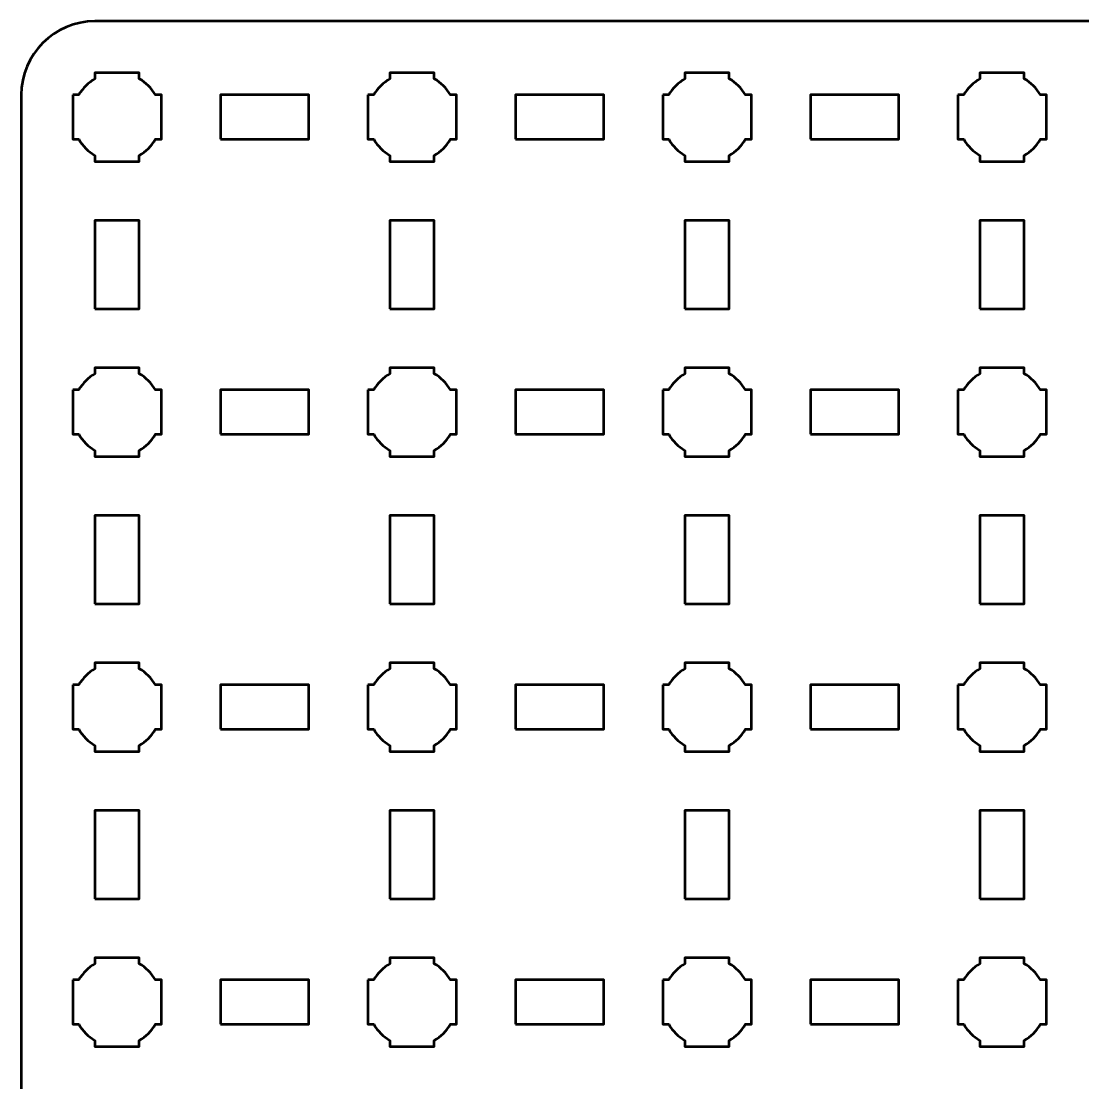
# Model space of a CAD drawing. Header units: centimetres. Extents: x -18.1 to -2.9, y -22.5 to -7.2.
# Drawn here: x -18.15 to -10.95, y -14.4 to -7.2 of the extents above; entities that cross this region are included whole.
import ezdxf

# ---------------------------------------------------------------- set-up
doc = ezdxf.new("R2010")
doc.units = ezdxf.units.CM
doc.header["$MEASUREMENT"] = 0
doc.layers.add('Layer 1', color=7, linetype='Continuous')

msp = doc.modelspace()

# ---------------------------------------------------------------- linework, layer by layer
at = {"layer": 'Layer 1', "lineweight": 53}
for points in [[(-16.8, -8), (-16.2, -8), (-16.2, -7.7), (-16.8, -7.7), (-16.8, -8)], [(-14.8, -8), (-14.2, -8), (-14.2, -7.7), (-14.8, -7.7), (-14.8, -8)], [(-12.8, -8), (-12.2, -8), (-12.2, -7.7), (-12.8, -7.7), (-12.8, -8)], [(-17.65, -9.15), (-17.35, -9.15), (-17.35, -8.55), (-17.65, -8.55), (-17.65, -9.15)], [(-15.65, -9.15), (-15.35, -9.15), (-15.35, -8.55), (-15.65, -8.55), (-15.65, -9.15)], [(-13.65, -9.15), (-13.35, -9.15), (-13.35, -8.55), (-13.65, -8.55), (-13.65, -9.15)], [(-11.65, -9.15), (-11.35, -9.15), (-11.35, -8.55), (-11.65, -8.55), (-11.65, -9.15)], [(-16.8, -10), (-16.2, -10), (-16.2, -9.7), (-16.8, -9.7), (-16.8, -10)], [(-14.8, -10), (-14.2, -10), (-14.2, -9.7), (-14.8, -9.7), (-14.8, -10)], [(-12.8, -10), (-12.2, -10), (-12.2, -9.7), (-12.8, -9.7), (-12.8, -10)], [(-17.65, -11.15), (-17.35, -11.15), (-17.35, -10.55), (-17.65, -10.55), (-17.65, -11.15)], [(-15.65, -11.15), (-15.35, -11.15), (-15.35, -10.55), (-15.65, -10.55), (-15.65, -11.15)], [(-13.65, -11.15), (-13.35, -11.15), (-13.35, -10.55), (-13.65, -10.55), (-13.65, -11.15)], [(-11.65, -11.15), (-11.35, -11.15), (-11.35, -10.55), (-11.65, -10.55), (-11.65, -11.15)], [(-16.8, -12), (-16.2, -12), (-16.2, -11.7), (-16.8, -11.7), (-16.8, -12)], [(-14.8, -12), (-14.2, -12), (-14.2, -11.7), (-14.8, -11.7), (-14.8, -12)], [(-12.8, -12), (-12.2, -12), (-12.2, -11.7), (-12.8, -11.7), (-12.8, -12)], [(-17.65, -13.15), (-17.35, -13.15), (-17.35, -12.55), (-17.65, -12.55), (-17.65, -13.15)], [(-15.65, -13.15), (-15.35, -13.15), (-15.35, -12.55), (-15.65, -12.55), (-15.65, -13.15)], [(-13.65, -13.15), (-13.35, -13.15), (-13.35, -12.55), (-13.65, -12.55), (-13.65, -13.15)], [(-11.65, -13.15), (-11.35, -13.15), (-11.35, -12.55), (-11.65, -12.55), (-11.65, -13.15)], [(-16.8, -14), (-16.2, -14), (-16.2, -13.7), (-16.8, -13.7), (-16.8, -14)], [(-14.8, -14), (-14.2, -14), (-14.2, -13.7), (-14.8, -13.7), (-14.8, -14)], [(-12.8, -14), (-12.2, -14), (-12.2, -13.7), (-12.8, -13.7), (-12.8, -14)]]:
    msp.add_lwpolyline(points, close=True, dxfattribs=at)
for points, knots in [([(-18.15, -22), (-18.15, -22), (-18.15, -7.7), (-18.15, -7.7), (-18.15, -7.7), (-18.15, -7.42391), (-17.92609, -7.2), (-17.65, -7.2), (-17.65, -7.2), (-17.65, -7.2), (-3.35, -7.2), (-3.35, -7.2), (-3.35, -7.2), (-3.07391, -7.2), (-2.85, -7.42391), (-2.85, -7.7), (-2.85, -7.7), (-2.85, -7.7), (-2.85, -22), (-2.85, -22), (-2.85, -22), (-2.85, -22.27609), (-3.07391, -22.5), (-3.35, -22.5), (-3.35, -22.5), (-3.35, -22.5), (-17.65, -22.5), (-17.65, -22.5), (-17.65, -22.5), (-17.92609, -22.5), (-18.15, -22.27609), (-18.15, -22)], [0, 0, 0, 0, 0.125, 0.125, 0.125, 0.125, 0.25, 0.25, 0.25, 0.25, 0.375, 0.375, 0.375, 0.375, 0.5, 0.5, 0.5, 0.5, 0.625, 0.625, 0.625, 0.625, 0.75, 0.75, 0.75, 0.75, 0.875, 0.875, 0.875, 0.875, 1, 1, 1, 1]), ([(-17.8, -7.7), (-17.8, -7.7), (-17.75985, -7.7), (-17.75985, -7.7), (-17.75985, -7.7), (-17.7335, -7.65447), (-17.69553, -7.6165), (-17.65, -7.59015), (-17.65, -7.59015), (-17.65, -7.59015), (-17.65, -7.55), (-17.65, -7.55), (-17.65, -7.55), (-17.65, -7.55), (-17.5, -7.55), (-17.5, -7.55), (-17.5, -7.55), (-17.5, -7.55), (-17.35, -7.55), (-17.35, -7.55), (-17.35, -7.55), (-17.35, -7.55), (-17.35, -7.59015), (-17.35, -7.59015), (-17.35, -7.59015), (-17.30447, -7.6165), (-17.2665, -7.65447), (-17.24015, -7.7), (-17.24015, -7.7), (-17.24015, -7.7), (-17.2, -7.7), (-17.2, -7.7), (-17.2, -7.7), (-17.2, -7.7), (-17.2, -7.85), (-17.2, -7.85), (-17.2, -7.85), (-17.2, -7.85), (-17.2, -8), (-17.2, -8), (-17.2, -8), (-17.2, -8), (-17.24015, -8), (-17.24015, -8), (-17.24015, -8), (-17.2665, -8.04553), (-17.30447, -8.0835), (-17.35, -8.10985), (-17.35, -8.10985), (-17.35, -8.10985), (-17.35, -8.15), (-17.35, -8.15), (-17.35, -8.15), (-17.35, -8.15), (-17.5, -8.15), (-17.5, -8.15), (-17.5, -8.15), (-17.5, -8.15), (-17.65, -8.15), (-17.65, -8.15), (-17.65, -8.15), (-17.65, -8.15), (-17.65, -8.10985), (-17.65, -8.10985), (-17.65, -8.10985), (-17.69553, -8.0835), (-17.7335, -8.04553), (-17.75985, -8), (-17.75985, -8), (-17.75985, -8), (-17.8, -8), (-17.8, -8), (-17.8, -8), (-17.8, -8), (-17.8, -7.85), (-17.8, -7.85), (-17.8, -7.85), (-17.8, -7.85), (-17.8, -7.7), (-17.8, -7.7)], [0, 0, 0, 0, 0.05, 0.05, 0.05, 0.05, 0.1, 0.1, 0.1, 0.1, 0.15, 0.15, 0.15, 0.15, 0.2, 0.2, 0.2, 0.2, 0.25, 0.25, 0.25, 0.25, 0.3, 0.3, 0.3, 0.3, 0.35, 0.35, 0.35, 0.35, 0.4, 0.4, 0.4, 0.4, 0.45, 0.45, 0.45, 0.45, 0.5, 0.5, 0.5, 0.5, 0.55, 0.55, 0.55, 0.55, 0.6, 0.6, 0.6, 0.6, 0.65, 0.65, 0.65, 0.65, 0.7, 0.7, 0.7, 0.7, 0.75, 0.75, 0.75, 0.75, 0.8, 0.8, 0.8, 0.8, 0.85, 0.85, 0.85, 0.85, 0.9, 0.9, 0.9, 0.9, 0.95, 0.95, 0.95, 0.95, 1, 1, 1, 1]), ([(-15.8, -7.7), (-15.8, -7.7), (-15.75985, -7.7), (-15.75985, -7.7), (-15.75985, -7.7), (-15.7335, -7.65447), (-15.69553, -7.6165), (-15.65, -7.59015), (-15.65, -7.59015), (-15.65, -7.59015), (-15.65, -7.55), (-15.65, -7.55), (-15.65, -7.55), (-15.65, -7.55), (-15.5, -7.55), (-15.5, -7.55), (-15.5, -7.55), (-15.5, -7.55), (-15.35, -7.55), (-15.35, -7.55), (-15.35, -7.55), (-15.35, -7.55), (-15.35, -7.59015), (-15.35, -7.59015), (-15.35, -7.59015), (-15.30447, -7.6165), (-15.2665, -7.65447), (-15.24015, -7.7), (-15.24015, -7.7), (-15.24015, -7.7), (-15.2, -7.7), (-15.2, -7.7), (-15.2, -7.7), (-15.2, -7.7), (-15.2, -7.85), (-15.2, -7.85), (-15.2, -7.85), (-15.2, -7.85), (-15.2, -8), (-15.2, -8), (-15.2, -8), (-15.2, -8), (-15.24015, -8), (-15.24015, -8), (-15.24015, -8), (-15.2665, -8.04553), (-15.30447, -8.0835), (-15.35, -8.10985), (-15.35, -8.10985), (-15.35, -8.10985), (-15.35, -8.15), (-15.35, -8.15), (-15.35, -8.15), (-15.35, -8.15), (-15.5, -8.15), (-15.5, -8.15), (-15.5, -8.15), (-15.5, -8.15), (-15.65, -8.15), (-15.65, -8.15), (-15.65, -8.15), (-15.65, -8.15), (-15.65, -8.10985), (-15.65, -8.10985), (-15.65, -8.10985), (-15.69553, -8.0835), (-15.7335, -8.04553), (-15.75985, -8), (-15.75985, -8), (-15.75985, -8), (-15.8, -8), (-15.8, -8), (-15.8, -8), (-15.8, -8), (-15.8, -7.85), (-15.8, -7.85), (-15.8, -7.85), (-15.8, -7.85), (-15.8, -7.7), (-15.8, -7.7)], [0, 0, 0, 0, 0.05, 0.05, 0.05, 0.05, 0.1, 0.1, 0.1, 0.1, 0.15, 0.15, 0.15, 0.15, 0.2, 0.2, 0.2, 0.2, 0.25, 0.25, 0.25, 0.25, 0.3, 0.3, 0.3, 0.3, 0.35, 0.35, 0.35, 0.35, 0.4, 0.4, 0.4, 0.4, 0.45, 0.45, 0.45, 0.45, 0.5, 0.5, 0.5, 0.5, 0.55, 0.55, 0.55, 0.55, 0.6, 0.6, 0.6, 0.6, 0.65, 0.65, 0.65, 0.65, 0.7, 0.7, 0.7, 0.7, 0.75, 0.75, 0.75, 0.75, 0.8, 0.8, 0.8, 0.8, 0.85, 0.85, 0.85, 0.85, 0.9, 0.9, 0.9, 0.9, 0.95, 0.95, 0.95, 0.95, 1, 1, 1, 1]), ([(-13.8, -7.7), (-13.8, -7.7), (-13.75985, -7.7), (-13.75985, -7.7), (-13.75985, -7.7), (-13.7335, -7.65447), (-13.69553, -7.6165), (-13.65, -7.59015), (-13.65, -7.59015), (-13.65, -7.59015), (-13.65, -7.55), (-13.65, -7.55), (-13.65, -7.55), (-13.65, -7.55), (-13.5, -7.55), (-13.5, -7.55), (-13.5, -7.55), (-13.5, -7.55), (-13.35, -7.55), (-13.35, -7.55), (-13.35, -7.55), (-13.35, -7.55), (-13.35, -7.59015), (-13.35, -7.59015), (-13.35, -7.59015), (-13.30447, -7.6165), (-13.2665, -7.65447), (-13.24015, -7.7), (-13.24015, -7.7), (-13.24015, -7.7), (-13.2, -7.7), (-13.2, -7.7), (-13.2, -7.7), (-13.2, -7.7), (-13.2, -7.85), (-13.2, -7.85), (-13.2, -7.85), (-13.2, -7.85), (-13.2, -8), (-13.2, -8), (-13.2, -8), (-13.2, -8), (-13.24015, -8), (-13.24015, -8), (-13.24015, -8), (-13.2665, -8.04553), (-13.30447, -8.0835), (-13.35, -8.10985), (-13.35, -8.10985), (-13.35, -8.10985), (-13.35, -8.15), (-13.35, -8.15), (-13.35, -8.15), (-13.35, -8.15), (-13.5, -8.15), (-13.5, -8.15), (-13.5, -8.15), (-13.5, -8.15), (-13.65, -8.15), (-13.65, -8.15), (-13.65, -8.15), (-13.65, -8.15), (-13.65, -8.10985), (-13.65, -8.10985), (-13.65, -8.10985), (-13.69553, -8.0835), (-13.7335, -8.04553), (-13.75985, -8), (-13.75985, -8), (-13.75985, -8), (-13.8, -8), (-13.8, -8), (-13.8, -8), (-13.8, -8), (-13.8, -7.85), (-13.8, -7.85), (-13.8, -7.85), (-13.8, -7.85), (-13.8, -7.7), (-13.8, -7.7)], [0, 0, 0, 0, 0.05, 0.05, 0.05, 0.05, 0.1, 0.1, 0.1, 0.1, 0.15, 0.15, 0.15, 0.15, 0.2, 0.2, 0.2, 0.2, 0.25, 0.25, 0.25, 0.25, 0.3, 0.3, 0.3, 0.3, 0.35, 0.35, 0.35, 0.35, 0.4, 0.4, 0.4, 0.4, 0.45, 0.45, 0.45, 0.45, 0.5, 0.5, 0.5, 0.5, 0.55, 0.55, 0.55, 0.55, 0.6, 0.6, 0.6, 0.6, 0.65, 0.65, 0.65, 0.65, 0.7, 0.7, 0.7, 0.7, 0.75, 0.75, 0.75, 0.75, 0.8, 0.8, 0.8, 0.8, 0.85, 0.85, 0.85, 0.85, 0.9, 0.9, 0.9, 0.9, 0.95, 0.95, 0.95, 0.95, 1, 1, 1, 1]), ([(-11.8, -7.7), (-11.8, -7.7), (-11.75985, -7.7), (-11.75985, -7.7), (-11.75985, -7.7), (-11.7335, -7.65447), (-11.69553, -7.6165), (-11.65, -7.59015), (-11.65, -7.59015), (-11.65, -7.59015), (-11.65, -7.55), (-11.65, -7.55), (-11.65, -7.55), (-11.65, -7.55), (-11.5, -7.55), (-11.5, -7.55), (-11.5, -7.55), (-11.5, -7.55), (-11.35, -7.55), (-11.35, -7.55), (-11.35, -7.55), (-11.35, -7.55), (-11.35, -7.59015), (-11.35, -7.59015), (-11.35, -7.59015), (-11.30447, -7.6165), (-11.2665, -7.65447), (-11.24015, -7.7), (-11.24015, -7.7), (-11.24015, -7.7), (-11.2, -7.7), (-11.2, -7.7), (-11.2, -7.7), (-11.2, -7.7), (-11.2, -7.85), (-11.2, -7.85), (-11.2, -7.85), (-11.2, -7.85), (-11.2, -8), (-11.2, -8), (-11.2, -8), (-11.2, -8), (-11.24015, -8), (-11.24015, -8), (-11.24015, -8), (-11.2665, -8.04553), (-11.30447, -8.0835), (-11.35, -8.10985), (-11.35, -8.10985), (-11.35, -8.10985), (-11.35, -8.15), (-11.35, -8.15), (-11.35, -8.15), (-11.35, -8.15), (-11.5, -8.15), (-11.5, -8.15), (-11.5, -8.15), (-11.5, -8.15), (-11.65, -8.15), (-11.65, -8.15), (-11.65, -8.15), (-11.65, -8.15), (-11.65, -8.10985), (-11.65, -8.10985), (-11.65, -8.10985), (-11.69553, -8.0835), (-11.7335, -8.04553), (-11.75985, -8), (-11.75985, -8), (-11.75985, -8), (-11.8, -8), (-11.8, -8), (-11.8, -8), (-11.8, -8), (-11.8, -7.85), (-11.8, -7.85), (-11.8, -7.85), (-11.8, -7.85), (-11.8, -7.7), (-11.8, -7.7)], [0, 0, 0, 0, 0.05, 0.05, 0.05, 0.05, 0.1, 0.1, 0.1, 0.1, 0.15, 0.15, 0.15, 0.15, 0.2, 0.2, 0.2, 0.2, 0.25, 0.25, 0.25, 0.25, 0.3, 0.3, 0.3, 0.3, 0.35, 0.35, 0.35, 0.35, 0.4, 0.4, 0.4, 0.4, 0.45, 0.45, 0.45, 0.45, 0.5, 0.5, 0.5, 0.5, 0.55, 0.55, 0.55, 0.55, 0.6, 0.6, 0.6, 0.6, 0.65, 0.65, 0.65, 0.65, 0.7, 0.7, 0.7, 0.7, 0.75, 0.75, 0.75, 0.75, 0.8, 0.8, 0.8, 0.8, 0.85, 0.85, 0.85, 0.85, 0.9, 0.9, 0.9, 0.9, 0.95, 0.95, 0.95, 0.95, 1, 1, 1, 1]), ([(-17.8, -9.7), (-17.8, -9.7), (-17.75985, -9.7), (-17.75985, -9.7), (-17.75985, -9.7), (-17.7335, -9.65447), (-17.69553, -9.6165), (-17.65, -9.59015), (-17.65, -9.59015), (-17.65, -9.59015), (-17.65, -9.55), (-17.65, -9.55), (-17.65, -9.55), (-17.65, -9.55), (-17.5, -9.55), (-17.5, -9.55), (-17.5, -9.55), (-17.5, -9.55), (-17.35, -9.55), (-17.35, -9.55), (-17.35, -9.55), (-17.35, -9.55), (-17.35, -9.59015), (-17.35, -9.59015), (-17.35, -9.59015), (-17.30447, -9.6165), (-17.2665, -9.65447), (-17.24015, -9.7), (-17.24015, -9.7), (-17.24015, -9.7), (-17.2, -9.7), (-17.2, -9.7), (-17.2, -9.7), (-17.2, -9.7), (-17.2, -9.85), (-17.2, -9.85), (-17.2, -9.85), (-17.2, -9.85), (-17.2, -10), (-17.2, -10), (-17.2, -10), (-17.2, -10), (-17.24015, -10), (-17.24015, -10), (-17.24015, -10), (-17.2665, -10.04553), (-17.30447, -10.0835), (-17.35, -10.10985), (-17.35, -10.10985), (-17.35, -10.10985), (-17.35, -10.15), (-17.35, -10.15), (-17.35, -10.15), (-17.35, -10.15), (-17.5, -10.15), (-17.5, -10.15), (-17.5, -10.15), (-17.5, -10.15), (-17.65, -10.15), (-17.65, -10.15), (-17.65, -10.15), (-17.65, -10.15), (-17.65, -10.10985), (-17.65, -10.10985), (-17.65, -10.10985), (-17.69553, -10.0835), (-17.7335, -10.04553), (-17.75985, -10), (-17.75985, -10), (-17.75985, -10), (-17.8, -10), (-17.8, -10), (-17.8, -10), (-17.8, -10), (-17.8, -9.85), (-17.8, -9.85), (-17.8, -9.85), (-17.8, -9.85), (-17.8, -9.7), (-17.8, -9.7)], [0, 0, 0, 0, 0.05, 0.05, 0.05, 0.05, 0.1, 0.1, 0.1, 0.1, 0.15, 0.15, 0.15, 0.15, 0.2, 0.2, 0.2, 0.2, 0.25, 0.25, 0.25, 0.25, 0.3, 0.3, 0.3, 0.3, 0.35, 0.35, 0.35, 0.35, 0.4, 0.4, 0.4, 0.4, 0.45, 0.45, 0.45, 0.45, 0.5, 0.5, 0.5, 0.5, 0.55, 0.55, 0.55, 0.55, 0.6, 0.6, 0.6, 0.6, 0.65, 0.65, 0.65, 0.65, 0.7, 0.7, 0.7, 0.7, 0.75, 0.75, 0.75, 0.75, 0.8, 0.8, 0.8, 0.8, 0.85, 0.85, 0.85, 0.85, 0.9, 0.9, 0.9, 0.9, 0.95, 0.95, 0.95, 0.95, 1, 1, 1, 1]), ([(-15.8, -9.7), (-15.8, -9.7), (-15.75985, -9.7), (-15.75985, -9.7), (-15.75985, -9.7), (-15.7335, -9.65447), (-15.69553, -9.6165), (-15.65, -9.59015), (-15.65, -9.59015), (-15.65, -9.59015), (-15.65, -9.55), (-15.65, -9.55), (-15.65, -9.55), (-15.65, -9.55), (-15.5, -9.55), (-15.5, -9.55), (-15.5, -9.55), (-15.5, -9.55), (-15.35, -9.55), (-15.35, -9.55), (-15.35, -9.55), (-15.35, -9.55), (-15.35, -9.59015), (-15.35, -9.59015), (-15.35, -9.59015), (-15.30447, -9.6165), (-15.2665, -9.65447), (-15.24015, -9.7), (-15.24015, -9.7), (-15.24015, -9.7), (-15.2, -9.7), (-15.2, -9.7), (-15.2, -9.7), (-15.2, -9.7), (-15.2, -9.85), (-15.2, -9.85), (-15.2, -9.85), (-15.2, -9.85), (-15.2, -10), (-15.2, -10), (-15.2, -10), (-15.2, -10), (-15.24015, -10), (-15.24015, -10), (-15.24015, -10), (-15.2665, -10.04553), (-15.30447, -10.0835), (-15.35, -10.10985), (-15.35, -10.10985), (-15.35, -10.10985), (-15.35, -10.15), (-15.35, -10.15), (-15.35, -10.15), (-15.35, -10.15), (-15.5, -10.15), (-15.5, -10.15), (-15.5, -10.15), (-15.5, -10.15), (-15.65, -10.15), (-15.65, -10.15), (-15.65, -10.15), (-15.65, -10.15), (-15.65, -10.10985), (-15.65, -10.10985), (-15.65, -10.10985), (-15.69553, -10.0835), (-15.7335, -10.04553), (-15.75985, -10), (-15.75985, -10), (-15.75985, -10), (-15.8, -10), (-15.8, -10), (-15.8, -10), (-15.8, -10), (-15.8, -9.85), (-15.8, -9.85), (-15.8, -9.85), (-15.8, -9.85), (-15.8, -9.7), (-15.8, -9.7)], [0, 0, 0, 0, 0.05, 0.05, 0.05, 0.05, 0.1, 0.1, 0.1, 0.1, 0.15, 0.15, 0.15, 0.15, 0.2, 0.2, 0.2, 0.2, 0.25, 0.25, 0.25, 0.25, 0.3, 0.3, 0.3, 0.3, 0.35, 0.35, 0.35, 0.35, 0.4, 0.4, 0.4, 0.4, 0.45, 0.45, 0.45, 0.45, 0.5, 0.5, 0.5, 0.5, 0.55, 0.55, 0.55, 0.55, 0.6, 0.6, 0.6, 0.6, 0.65, 0.65, 0.65, 0.65, 0.7, 0.7, 0.7, 0.7, 0.75, 0.75, 0.75, 0.75, 0.8, 0.8, 0.8, 0.8, 0.85, 0.85, 0.85, 0.85, 0.9, 0.9, 0.9, 0.9, 0.95, 0.95, 0.95, 0.95, 1, 1, 1, 1]), ([(-13.8, -9.7), (-13.8, -9.7), (-13.75985, -9.7), (-13.75985, -9.7), (-13.75985, -9.7), (-13.7335, -9.65447), (-13.69553, -9.6165), (-13.65, -9.59015), (-13.65, -9.59015), (-13.65, -9.59015), (-13.65, -9.55), (-13.65, -9.55), (-13.65, -9.55), (-13.65, -9.55), (-13.5, -9.55), (-13.5, -9.55), (-13.5, -9.55), (-13.5, -9.55), (-13.35, -9.55), (-13.35, -9.55), (-13.35, -9.55), (-13.35, -9.55), (-13.35, -9.59015), (-13.35, -9.59015), (-13.35, -9.59015), (-13.30447, -9.6165), (-13.2665, -9.65447), (-13.24015, -9.7), (-13.24015, -9.7), (-13.24015, -9.7), (-13.2, -9.7), (-13.2, -9.7), (-13.2, -9.7), (-13.2, -9.7), (-13.2, -9.85), (-13.2, -9.85), (-13.2, -9.85), (-13.2, -9.85), (-13.2, -10), (-13.2, -10), (-13.2, -10), (-13.2, -10), (-13.24015, -10), (-13.24015, -10), (-13.24015, -10), (-13.2665, -10.04553), (-13.30447, -10.0835), (-13.35, -10.10985), (-13.35, -10.10985), (-13.35, -10.10985), (-13.35, -10.15), (-13.35, -10.15), (-13.35, -10.15), (-13.35, -10.15), (-13.5, -10.15), (-13.5, -10.15), (-13.5, -10.15), (-13.5, -10.15), (-13.65, -10.15), (-13.65, -10.15), (-13.65, -10.15), (-13.65, -10.15), (-13.65, -10.10985), (-13.65, -10.10985), (-13.65, -10.10985), (-13.69553, -10.0835), (-13.7335, -10.04553), (-13.75985, -10), (-13.75985, -10), (-13.75985, -10), (-13.8, -10), (-13.8, -10), (-13.8, -10), (-13.8, -10), (-13.8, -9.85), (-13.8, -9.85), (-13.8, -9.85), (-13.8, -9.85), (-13.8, -9.7), (-13.8, -9.7)], [0, 0, 0, 0, 0.05, 0.05, 0.05, 0.05, 0.1, 0.1, 0.1, 0.1, 0.15, 0.15, 0.15, 0.15, 0.2, 0.2, 0.2, 0.2, 0.25, 0.25, 0.25, 0.25, 0.3, 0.3, 0.3, 0.3, 0.35, 0.35, 0.35, 0.35, 0.4, 0.4, 0.4, 0.4, 0.45, 0.45, 0.45, 0.45, 0.5, 0.5, 0.5, 0.5, 0.55, 0.55, 0.55, 0.55, 0.6, 0.6, 0.6, 0.6, 0.65, 0.65, 0.65, 0.65, 0.7, 0.7, 0.7, 0.7, 0.75, 0.75, 0.75, 0.75, 0.8, 0.8, 0.8, 0.8, 0.85, 0.85, 0.85, 0.85, 0.9, 0.9, 0.9, 0.9, 0.95, 0.95, 0.95, 0.95, 1, 1, 1, 1]), ([(-11.8, -9.7), (-11.8, -9.7), (-11.75985, -9.7), (-11.75985, -9.7), (-11.75985, -9.7), (-11.7335, -9.65447), (-11.69553, -9.6165), (-11.65, -9.59015), (-11.65, -9.59015), (-11.65, -9.59015), (-11.65, -9.55), (-11.65, -9.55), (-11.65, -9.55), (-11.65, -9.55), (-11.5, -9.55), (-11.5, -9.55), (-11.5, -9.55), (-11.5, -9.55), (-11.35, -9.55), (-11.35, -9.55), (-11.35, -9.55), (-11.35, -9.55), (-11.35, -9.59015), (-11.35, -9.59015), (-11.35, -9.59015), (-11.30447, -9.6165), (-11.2665, -9.65447), (-11.24015, -9.7), (-11.24015, -9.7), (-11.24015, -9.7), (-11.2, -9.7), (-11.2, -9.7), (-11.2, -9.7), (-11.2, -9.7), (-11.2, -9.85), (-11.2, -9.85), (-11.2, -9.85), (-11.2, -9.85), (-11.2, -10), (-11.2, -10), (-11.2, -10), (-11.2, -10), (-11.24015, -10), (-11.24015, -10), (-11.24015, -10), (-11.2665, -10.04553), (-11.30447, -10.0835), (-11.35, -10.10985), (-11.35, -10.10985), (-11.35, -10.10985), (-11.35, -10.15), (-11.35, -10.15), (-11.35, -10.15), (-11.35, -10.15), (-11.5, -10.15), (-11.5, -10.15), (-11.5, -10.15), (-11.5, -10.15), (-11.65, -10.15), (-11.65, -10.15), (-11.65, -10.15), (-11.65, -10.15), (-11.65, -10.10985), (-11.65, -10.10985), (-11.65, -10.10985), (-11.69553, -10.0835), (-11.7335, -10.04553), (-11.75985, -10), (-11.75985, -10), (-11.75985, -10), (-11.8, -10), (-11.8, -10), (-11.8, -10), (-11.8, -10), (-11.8, -9.85), (-11.8, -9.85), (-11.8, -9.85), (-11.8, -9.85), (-11.8, -9.7), (-11.8, -9.7)], [0, 0, 0, 0, 0.05, 0.05, 0.05, 0.05, 0.1, 0.1, 0.1, 0.1, 0.15, 0.15, 0.15, 0.15, 0.2, 0.2, 0.2, 0.2, 0.25, 0.25, 0.25, 0.25, 0.3, 0.3, 0.3, 0.3, 0.35, 0.35, 0.35, 0.35, 0.4, 0.4, 0.4, 0.4, 0.45, 0.45, 0.45, 0.45, 0.5, 0.5, 0.5, 0.5, 0.55, 0.55, 0.55, 0.55, 0.6, 0.6, 0.6, 0.6, 0.65, 0.65, 0.65, 0.65, 0.7, 0.7, 0.7, 0.7, 0.75, 0.75, 0.75, 0.75, 0.8, 0.8, 0.8, 0.8, 0.85, 0.85, 0.85, 0.85, 0.9, 0.9, 0.9, 0.9, 0.95, 0.95, 0.95, 0.95, 1, 1, 1, 1]), ([(-17.8, -11.7), (-17.8, -11.7), (-17.75985, -11.7), (-17.75985, -11.7), (-17.75985, -11.7), (-17.7335, -11.65447), (-17.69553, -11.6165), (-17.65, -11.59015), (-17.65, -11.59015), (-17.65, -11.59015), (-17.65, -11.55), (-17.65, -11.55), (-17.65, -11.55), (-17.65, -11.55), (-17.5, -11.55), (-17.5, -11.55), (-17.5, -11.55), (-17.5, -11.55), (-17.35, -11.55), (-17.35, -11.55), (-17.35, -11.55), (-17.35, -11.55), (-17.35, -11.59015), (-17.35, -11.59015), (-17.35, -11.59015), (-17.30447, -11.6165), (-17.2665, -11.65447), (-17.24015, -11.7), (-17.24015, -11.7), (-17.24015, -11.7), (-17.2, -11.7), (-17.2, -11.7), (-17.2, -11.7), (-17.2, -11.7), (-17.2, -11.85), (-17.2, -11.85), (-17.2, -11.85), (-17.2, -11.85), (-17.2, -12), (-17.2, -12), (-17.2, -12), (-17.2, -12), (-17.24015, -12), (-17.24015, -12), (-17.24015, -12), (-17.2665, -12.04553), (-17.30447, -12.0835), (-17.35, -12.10985), (-17.35, -12.10985), (-17.35, -12.10985), (-17.35, -12.15), (-17.35, -12.15), (-17.35, -12.15), (-17.35, -12.15), (-17.5, -12.15), (-17.5, -12.15), (-17.5, -12.15), (-17.5, -12.15), (-17.65, -12.15), (-17.65, -12.15), (-17.65, -12.15), (-17.65, -12.15), (-17.65, -12.10985), (-17.65, -12.10985), (-17.65, -12.10985), (-17.69553, -12.0835), (-17.7335, -12.04553), (-17.75985, -12), (-17.75985, -12), (-17.75985, -12), (-17.8, -12), (-17.8, -12), (-17.8, -12), (-17.8, -12), (-17.8, -11.85), (-17.8, -11.85), (-17.8, -11.85), (-17.8, -11.85), (-17.8, -11.7), (-17.8, -11.7)], [0, 0, 0, 0, 0.05, 0.05, 0.05, 0.05, 0.1, 0.1, 0.1, 0.1, 0.15, 0.15, 0.15, 0.15, 0.2, 0.2, 0.2, 0.2, 0.25, 0.25, 0.25, 0.25, 0.3, 0.3, 0.3, 0.3, 0.35, 0.35, 0.35, 0.35, 0.4, 0.4, 0.4, 0.4, 0.45, 0.45, 0.45, 0.45, 0.5, 0.5, 0.5, 0.5, 0.55, 0.55, 0.55, 0.55, 0.6, 0.6, 0.6, 0.6, 0.65, 0.65, 0.65, 0.65, 0.7, 0.7, 0.7, 0.7, 0.75, 0.75, 0.75, 0.75, 0.8, 0.8, 0.8, 0.8, 0.85, 0.85, 0.85, 0.85, 0.9, 0.9, 0.9, 0.9, 0.95, 0.95, 0.95, 0.95, 1, 1, 1, 1]), ([(-15.8, -11.7), (-15.8, -11.7), (-15.75985, -11.7), (-15.75985, -11.7), (-15.75985, -11.7), (-15.7335, -11.65447), (-15.69553, -11.6165), (-15.65, -11.59015), (-15.65, -11.59015), (-15.65, -11.59015), (-15.65, -11.55), (-15.65, -11.55), (-15.65, -11.55), (-15.65, -11.55), (-15.5, -11.55), (-15.5, -11.55), (-15.5, -11.55), (-15.5, -11.55), (-15.35, -11.55), (-15.35, -11.55), (-15.35, -11.55), (-15.35, -11.55), (-15.35, -11.59015), (-15.35, -11.59015), (-15.35, -11.59015), (-15.30447, -11.6165), (-15.2665, -11.65447), (-15.24015, -11.7), (-15.24015, -11.7), (-15.24015, -11.7), (-15.2, -11.7), (-15.2, -11.7), (-15.2, -11.7), (-15.2, -11.7), (-15.2, -11.85), (-15.2, -11.85), (-15.2, -11.85), (-15.2, -11.85), (-15.2, -12), (-15.2, -12), (-15.2, -12), (-15.2, -12), (-15.24015, -12), (-15.24015, -12), (-15.24015, -12), (-15.2665, -12.04553), (-15.30447, -12.0835), (-15.35, -12.10985), (-15.35, -12.10985), (-15.35, -12.10985), (-15.35, -12.15), (-15.35, -12.15), (-15.35, -12.15), (-15.35, -12.15), (-15.5, -12.15), (-15.5, -12.15), (-15.5, -12.15), (-15.5, -12.15), (-15.65, -12.15), (-15.65, -12.15), (-15.65, -12.15), (-15.65, -12.15), (-15.65, -12.10985), (-15.65, -12.10985), (-15.65, -12.10985), (-15.69553, -12.0835), (-15.7335, -12.04553), (-15.75985, -12), (-15.75985, -12), (-15.75985, -12), (-15.8, -12), (-15.8, -12), (-15.8, -12), (-15.8, -12), (-15.8, -11.85), (-15.8, -11.85), (-15.8, -11.85), (-15.8, -11.85), (-15.8, -11.7), (-15.8, -11.7)], [0, 0, 0, 0, 0.05, 0.05, 0.05, 0.05, 0.1, 0.1, 0.1, 0.1, 0.15, 0.15, 0.15, 0.15, 0.2, 0.2, 0.2, 0.2, 0.25, 0.25, 0.25, 0.25, 0.3, 0.3, 0.3, 0.3, 0.35, 0.35, 0.35, 0.35, 0.4, 0.4, 0.4, 0.4, 0.45, 0.45, 0.45, 0.45, 0.5, 0.5, 0.5, 0.5, 0.55, 0.55, 0.55, 0.55, 0.6, 0.6, 0.6, 0.6, 0.65, 0.65, 0.65, 0.65, 0.7, 0.7, 0.7, 0.7, 0.75, 0.75, 0.75, 0.75, 0.8, 0.8, 0.8, 0.8, 0.85, 0.85, 0.85, 0.85, 0.9, 0.9, 0.9, 0.9, 0.95, 0.95, 0.95, 0.95, 1, 1, 1, 1]), ([(-13.8, -11.7), (-13.8, -11.7), (-13.75985, -11.7), (-13.75985, -11.7), (-13.75985, -11.7), (-13.7335, -11.65447), (-13.69553, -11.6165), (-13.65, -11.59015), (-13.65, -11.59015), (-13.65, -11.59015), (-13.65, -11.55), (-13.65, -11.55), (-13.65, -11.55), (-13.65, -11.55), (-13.5, -11.55), (-13.5, -11.55), (-13.5, -11.55), (-13.5, -11.55), (-13.35, -11.55), (-13.35, -11.55), (-13.35, -11.55), (-13.35, -11.55), (-13.35, -11.59015), (-13.35, -11.59015), (-13.35, -11.59015), (-13.30447, -11.6165), (-13.2665, -11.65447), (-13.24015, -11.7), (-13.24015, -11.7), (-13.24015, -11.7), (-13.2, -11.7), (-13.2, -11.7), (-13.2, -11.7), (-13.2, -11.7), (-13.2, -11.85), (-13.2, -11.85), (-13.2, -11.85), (-13.2, -11.85), (-13.2, -12), (-13.2, -12), (-13.2, -12), (-13.2, -12), (-13.24015, -12), (-13.24015, -12), (-13.24015, -12), (-13.2665, -12.04553), (-13.30447, -12.0835), (-13.35, -12.10985), (-13.35, -12.10985), (-13.35, -12.10985), (-13.35, -12.15), (-13.35, -12.15), (-13.35, -12.15), (-13.35, -12.15), (-13.5, -12.15), (-13.5, -12.15), (-13.5, -12.15), (-13.5, -12.15), (-13.65, -12.15), (-13.65, -12.15), (-13.65, -12.15), (-13.65, -12.15), (-13.65, -12.10985), (-13.65, -12.10985), (-13.65, -12.10985), (-13.69553, -12.0835), (-13.7335, -12.04553), (-13.75985, -12), (-13.75985, -12), (-13.75985, -12), (-13.8, -12), (-13.8, -12), (-13.8, -12), (-13.8, -12), (-13.8, -11.85), (-13.8, -11.85), (-13.8, -11.85), (-13.8, -11.85), (-13.8, -11.7), (-13.8, -11.7)], [0, 0, 0, 0, 0.05, 0.05, 0.05, 0.05, 0.1, 0.1, 0.1, 0.1, 0.15, 0.15, 0.15, 0.15, 0.2, 0.2, 0.2, 0.2, 0.25, 0.25, 0.25, 0.25, 0.3, 0.3, 0.3, 0.3, 0.35, 0.35, 0.35, 0.35, 0.4, 0.4, 0.4, 0.4, 0.45, 0.45, 0.45, 0.45, 0.5, 0.5, 0.5, 0.5, 0.55, 0.55, 0.55, 0.55, 0.6, 0.6, 0.6, 0.6, 0.65, 0.65, 0.65, 0.65, 0.7, 0.7, 0.7, 0.7, 0.75, 0.75, 0.75, 0.75, 0.8, 0.8, 0.8, 0.8, 0.85, 0.85, 0.85, 0.85, 0.9, 0.9, 0.9, 0.9, 0.95, 0.95, 0.95, 0.95, 1, 1, 1, 1]), ([(-11.8, -11.7), (-11.8, -11.7), (-11.75985, -11.7), (-11.75985, -11.7), (-11.75985, -11.7), (-11.7335, -11.65447), (-11.69553, -11.6165), (-11.65, -11.59015), (-11.65, -11.59015), (-11.65, -11.59015), (-11.65, -11.55), (-11.65, -11.55), (-11.65, -11.55), (-11.65, -11.55), (-11.5, -11.55), (-11.5, -11.55), (-11.5, -11.55), (-11.5, -11.55), (-11.35, -11.55), (-11.35, -11.55), (-11.35, -11.55), (-11.35, -11.55), (-11.35, -11.59015), (-11.35, -11.59015), (-11.35, -11.59015), (-11.30447, -11.6165), (-11.2665, -11.65447), (-11.24015, -11.7), (-11.24015, -11.7), (-11.24015, -11.7), (-11.2, -11.7), (-11.2, -11.7), (-11.2, -11.7), (-11.2, -11.7), (-11.2, -11.85), (-11.2, -11.85), (-11.2, -11.85), (-11.2, -11.85), (-11.2, -12), (-11.2, -12), (-11.2, -12), (-11.2, -12), (-11.24015, -12), (-11.24015, -12), (-11.24015, -12), (-11.2665, -12.04553), (-11.30447, -12.0835), (-11.35, -12.10985), (-11.35, -12.10985), (-11.35, -12.10985), (-11.35, -12.15), (-11.35, -12.15), (-11.35, -12.15), (-11.35, -12.15), (-11.5, -12.15), (-11.5, -12.15), (-11.5, -12.15), (-11.5, -12.15), (-11.65, -12.15), (-11.65, -12.15), (-11.65, -12.15), (-11.65, -12.15), (-11.65, -12.10985), (-11.65, -12.10985), (-11.65, -12.10985), (-11.69553, -12.0835), (-11.7335, -12.04553), (-11.75985, -12), (-11.75985, -12), (-11.75985, -12), (-11.8, -12), (-11.8, -12), (-11.8, -12), (-11.8, -12), (-11.8, -11.85), (-11.8, -11.85), (-11.8, -11.85), (-11.8, -11.85), (-11.8, -11.7), (-11.8, -11.7)], [0, 0, 0, 0, 0.05, 0.05, 0.05, 0.05, 0.1, 0.1, 0.1, 0.1, 0.15, 0.15, 0.15, 0.15, 0.2, 0.2, 0.2, 0.2, 0.25, 0.25, 0.25, 0.25, 0.3, 0.3, 0.3, 0.3, 0.35, 0.35, 0.35, 0.35, 0.4, 0.4, 0.4, 0.4, 0.45, 0.45, 0.45, 0.45, 0.5, 0.5, 0.5, 0.5, 0.55, 0.55, 0.55, 0.55, 0.6, 0.6, 0.6, 0.6, 0.65, 0.65, 0.65, 0.65, 0.7, 0.7, 0.7, 0.7, 0.75, 0.75, 0.75, 0.75, 0.8, 0.8, 0.8, 0.8, 0.85, 0.85, 0.85, 0.85, 0.9, 0.9, 0.9, 0.9, 0.95, 0.95, 0.95, 0.95, 1, 1, 1, 1]), ([(-17.8, -13.7), (-17.8, -13.7), (-17.75985, -13.7), (-17.75985, -13.7), (-17.75985, -13.7), (-17.7335, -13.65447), (-17.69553, -13.6165), (-17.65, -13.59015), (-17.65, -13.59015), (-17.65, -13.59015), (-17.65, -13.55), (-17.65, -13.55), (-17.65, -13.55), (-17.65, -13.55), (-17.5, -13.55), (-17.5, -13.55), (-17.5, -13.55), (-17.5, -13.55), (-17.35, -13.55), (-17.35, -13.55), (-17.35, -13.55), (-17.35, -13.55), (-17.35, -13.59015), (-17.35, -13.59015), (-17.35, -13.59015), (-17.30447, -13.6165), (-17.2665, -13.65447), (-17.24015, -13.7), (-17.24015, -13.7), (-17.24015, -13.7), (-17.2, -13.7), (-17.2, -13.7), (-17.2, -13.7), (-17.2, -13.7), (-17.2, -13.85), (-17.2, -13.85), (-17.2, -13.85), (-17.2, -13.85), (-17.2, -14), (-17.2, -14), (-17.2, -14), (-17.2, -14), (-17.24015, -14), (-17.24015, -14), (-17.24015, -14), (-17.2665, -14.04553), (-17.30447, -14.0835), (-17.35, -14.10985), (-17.35, -14.10985), (-17.35, -14.10985), (-17.35, -14.15), (-17.35, -14.15), (-17.35, -14.15), (-17.35, -14.15), (-17.5, -14.15), (-17.5, -14.15), (-17.5, -14.15), (-17.5, -14.15), (-17.65, -14.15), (-17.65, -14.15), (-17.65, -14.15), (-17.65, -14.15), (-17.65, -14.10985), (-17.65, -14.10985), (-17.65, -14.10985), (-17.69553, -14.0835), (-17.7335, -14.04553), (-17.75985, -14), (-17.75985, -14), (-17.75985, -14), (-17.8, -14), (-17.8, -14), (-17.8, -14), (-17.8, -14), (-17.8, -13.85), (-17.8, -13.85), (-17.8, -13.85), (-17.8, -13.85), (-17.8, -13.7), (-17.8, -13.7)], [0, 0, 0, 0, 0.05, 0.05, 0.05, 0.05, 0.1, 0.1, 0.1, 0.1, 0.15, 0.15, 0.15, 0.15, 0.2, 0.2, 0.2, 0.2, 0.25, 0.25, 0.25, 0.25, 0.3, 0.3, 0.3, 0.3, 0.35, 0.35, 0.35, 0.35, 0.4, 0.4, 0.4, 0.4, 0.45, 0.45, 0.45, 0.45, 0.5, 0.5, 0.5, 0.5, 0.55, 0.55, 0.55, 0.55, 0.6, 0.6, 0.6, 0.6, 0.65, 0.65, 0.65, 0.65, 0.7, 0.7, 0.7, 0.7, 0.75, 0.75, 0.75, 0.75, 0.8, 0.8, 0.8, 0.8, 0.85, 0.85, 0.85, 0.85, 0.9, 0.9, 0.9, 0.9, 0.95, 0.95, 0.95, 0.95, 1, 1, 1, 1]), ([(-15.8, -13.7), (-15.8, -13.7), (-15.75985, -13.7), (-15.75985, -13.7), (-15.75985, -13.7), (-15.7335, -13.65447), (-15.69553, -13.6165), (-15.65, -13.59015), (-15.65, -13.59015), (-15.65, -13.59015), (-15.65, -13.55), (-15.65, -13.55), (-15.65, -13.55), (-15.65, -13.55), (-15.5, -13.55), (-15.5, -13.55), (-15.5, -13.55), (-15.5, -13.55), (-15.35, -13.55), (-15.35, -13.55), (-15.35, -13.55), (-15.35, -13.55), (-15.35, -13.59015), (-15.35, -13.59015), (-15.35, -13.59015), (-15.30447, -13.6165), (-15.2665, -13.65447), (-15.24015, -13.7), (-15.24015, -13.7), (-15.24015, -13.7), (-15.2, -13.7), (-15.2, -13.7), (-15.2, -13.7), (-15.2, -13.7), (-15.2, -13.85), (-15.2, -13.85), (-15.2, -13.85), (-15.2, -13.85), (-15.2, -14), (-15.2, -14), (-15.2, -14), (-15.2, -14), (-15.24015, -14), (-15.24015, -14), (-15.24015, -14), (-15.2665, -14.04553), (-15.30447, -14.0835), (-15.35, -14.10985), (-15.35, -14.10985), (-15.35, -14.10985), (-15.35, -14.15), (-15.35, -14.15), (-15.35, -14.15), (-15.35, -14.15), (-15.5, -14.15), (-15.5, -14.15), (-15.5, -14.15), (-15.5, -14.15), (-15.65, -14.15), (-15.65, -14.15), (-15.65, -14.15), (-15.65, -14.15), (-15.65, -14.10985), (-15.65, -14.10985), (-15.65, -14.10985), (-15.69553, -14.0835), (-15.7335, -14.04553), (-15.75985, -14), (-15.75985, -14), (-15.75985, -14), (-15.8, -14), (-15.8, -14), (-15.8, -14), (-15.8, -14), (-15.8, -13.85), (-15.8, -13.85), (-15.8, -13.85), (-15.8, -13.85), (-15.8, -13.7), (-15.8, -13.7)], [0, 0, 0, 0, 0.05, 0.05, 0.05, 0.05, 0.1, 0.1, 0.1, 0.1, 0.15, 0.15, 0.15, 0.15, 0.2, 0.2, 0.2, 0.2, 0.25, 0.25, 0.25, 0.25, 0.3, 0.3, 0.3, 0.3, 0.35, 0.35, 0.35, 0.35, 0.4, 0.4, 0.4, 0.4, 0.45, 0.45, 0.45, 0.45, 0.5, 0.5, 0.5, 0.5, 0.55, 0.55, 0.55, 0.55, 0.6, 0.6, 0.6, 0.6, 0.65, 0.65, 0.65, 0.65, 0.7, 0.7, 0.7, 0.7, 0.75, 0.75, 0.75, 0.75, 0.8, 0.8, 0.8, 0.8, 0.85, 0.85, 0.85, 0.85, 0.9, 0.9, 0.9, 0.9, 0.95, 0.95, 0.95, 0.95, 1, 1, 1, 1]), ([(-13.8, -13.7), (-13.8, -13.7), (-13.75985, -13.7), (-13.75985, -13.7), (-13.75985, -13.7), (-13.7335, -13.65447), (-13.69553, -13.6165), (-13.65, -13.59015), (-13.65, -13.59015), (-13.65, -13.59015), (-13.65, -13.55), (-13.65, -13.55), (-13.65, -13.55), (-13.65, -13.55), (-13.5, -13.55), (-13.5, -13.55), (-13.5, -13.55), (-13.5, -13.55), (-13.35, -13.55), (-13.35, -13.55), (-13.35, -13.55), (-13.35, -13.55), (-13.35, -13.59015), (-13.35, -13.59015), (-13.35, -13.59015), (-13.30447, -13.6165), (-13.2665, -13.65447), (-13.24015, -13.7), (-13.24015, -13.7), (-13.24015, -13.7), (-13.2, -13.7), (-13.2, -13.7), (-13.2, -13.7), (-13.2, -13.7), (-13.2, -13.85), (-13.2, -13.85), (-13.2, -13.85), (-13.2, -13.85), (-13.2, -14), (-13.2, -14), (-13.2, -14), (-13.2, -14), (-13.24015, -14), (-13.24015, -14), (-13.24015, -14), (-13.2665, -14.04553), (-13.30447, -14.0835), (-13.35, -14.10985), (-13.35, -14.10985), (-13.35, -14.10985), (-13.35, -14.15), (-13.35, -14.15), (-13.35, -14.15), (-13.35, -14.15), (-13.5, -14.15), (-13.5, -14.15), (-13.5, -14.15), (-13.5, -14.15), (-13.65, -14.15), (-13.65, -14.15), (-13.65, -14.15), (-13.65, -14.15), (-13.65, -14.10985), (-13.65, -14.10985), (-13.65, -14.10985), (-13.69553, -14.0835), (-13.7335, -14.04553), (-13.75985, -14), (-13.75985, -14), (-13.75985, -14), (-13.8, -14), (-13.8, -14), (-13.8, -14), (-13.8, -14), (-13.8, -13.85), (-13.8, -13.85), (-13.8, -13.85), (-13.8, -13.85), (-13.8, -13.7), (-13.8, -13.7)], [0, 0, 0, 0, 0.05, 0.05, 0.05, 0.05, 0.1, 0.1, 0.1, 0.1, 0.15, 0.15, 0.15, 0.15, 0.2, 0.2, 0.2, 0.2, 0.25, 0.25, 0.25, 0.25, 0.3, 0.3, 0.3, 0.3, 0.35, 0.35, 0.35, 0.35, 0.4, 0.4, 0.4, 0.4, 0.45, 0.45, 0.45, 0.45, 0.5, 0.5, 0.5, 0.5, 0.55, 0.55, 0.55, 0.55, 0.6, 0.6, 0.6, 0.6, 0.65, 0.65, 0.65, 0.65, 0.7, 0.7, 0.7, 0.7, 0.75, 0.75, 0.75, 0.75, 0.8, 0.8, 0.8, 0.8, 0.85, 0.85, 0.85, 0.85, 0.9, 0.9, 0.9, 0.9, 0.95, 0.95, 0.95, 0.95, 1, 1, 1, 1]), ([(-11.8, -13.7), (-11.8, -13.7), (-11.75985, -13.7), (-11.75985, -13.7), (-11.75985, -13.7), (-11.7335, -13.65447), (-11.69553, -13.6165), (-11.65, -13.59015), (-11.65, -13.59015), (-11.65, -13.59015), (-11.65, -13.55), (-11.65, -13.55), (-11.65, -13.55), (-11.65, -13.55), (-11.5, -13.55), (-11.5, -13.55), (-11.5, -13.55), (-11.5, -13.55), (-11.35, -13.55), (-11.35, -13.55), (-11.35, -13.55), (-11.35, -13.55), (-11.35, -13.59015), (-11.35, -13.59015), (-11.35, -13.59015), (-11.30447, -13.6165), (-11.2665, -13.65447), (-11.24015, -13.7), (-11.24015, -13.7), (-11.24015, -13.7), (-11.2, -13.7), (-11.2, -13.7), (-11.2, -13.7), (-11.2, -13.7), (-11.2, -13.85), (-11.2, -13.85), (-11.2, -13.85), (-11.2, -13.85), (-11.2, -14), (-11.2, -14), (-11.2, -14), (-11.2, -14), (-11.24015, -14), (-11.24015, -14), (-11.24015, -14), (-11.2665, -14.04553), (-11.30447, -14.0835), (-11.35, -14.10985), (-11.35, -14.10985), (-11.35, -14.10985), (-11.35, -14.15), (-11.35, -14.15), (-11.35, -14.15), (-11.35, -14.15), (-11.5, -14.15), (-11.5, -14.15), (-11.5, -14.15), (-11.5, -14.15), (-11.65, -14.15), (-11.65, -14.15), (-11.65, -14.15), (-11.65, -14.15), (-11.65, -14.10985), (-11.65, -14.10985), (-11.65, -14.10985), (-11.69553, -14.0835), (-11.7335, -14.04553), (-11.75985, -14), (-11.75985, -14), (-11.75985, -14), (-11.8, -14), (-11.8, -14), (-11.8, -14), (-11.8, -14), (-11.8, -13.85), (-11.8, -13.85), (-11.8, -13.85), (-11.8, -13.85), (-11.8, -13.7), (-11.8, -13.7)], [0, 0, 0, 0, 0.05, 0.05, 0.05, 0.05, 0.1, 0.1, 0.1, 0.1, 0.15, 0.15, 0.15, 0.15, 0.2, 0.2, 0.2, 0.2, 0.25, 0.25, 0.25, 0.25, 0.3, 0.3, 0.3, 0.3, 0.35, 0.35, 0.35, 0.35, 0.4, 0.4, 0.4, 0.4, 0.45, 0.45, 0.45, 0.45, 0.5, 0.5, 0.5, 0.5, 0.55, 0.55, 0.55, 0.55, 0.6, 0.6, 0.6, 0.6, 0.65, 0.65, 0.65, 0.65, 0.7, 0.7, 0.7, 0.7, 0.75, 0.75, 0.75, 0.75, 0.8, 0.8, 0.8, 0.8, 0.85, 0.85, 0.85, 0.85, 0.9, 0.9, 0.9, 0.9, 0.95, 0.95, 0.95, 0.95, 1, 1, 1, 1])]:
    msp.add_open_spline(points, degree=3, knots=knots, dxfattribs=at)

doc.saveas('drawing.dxf')
